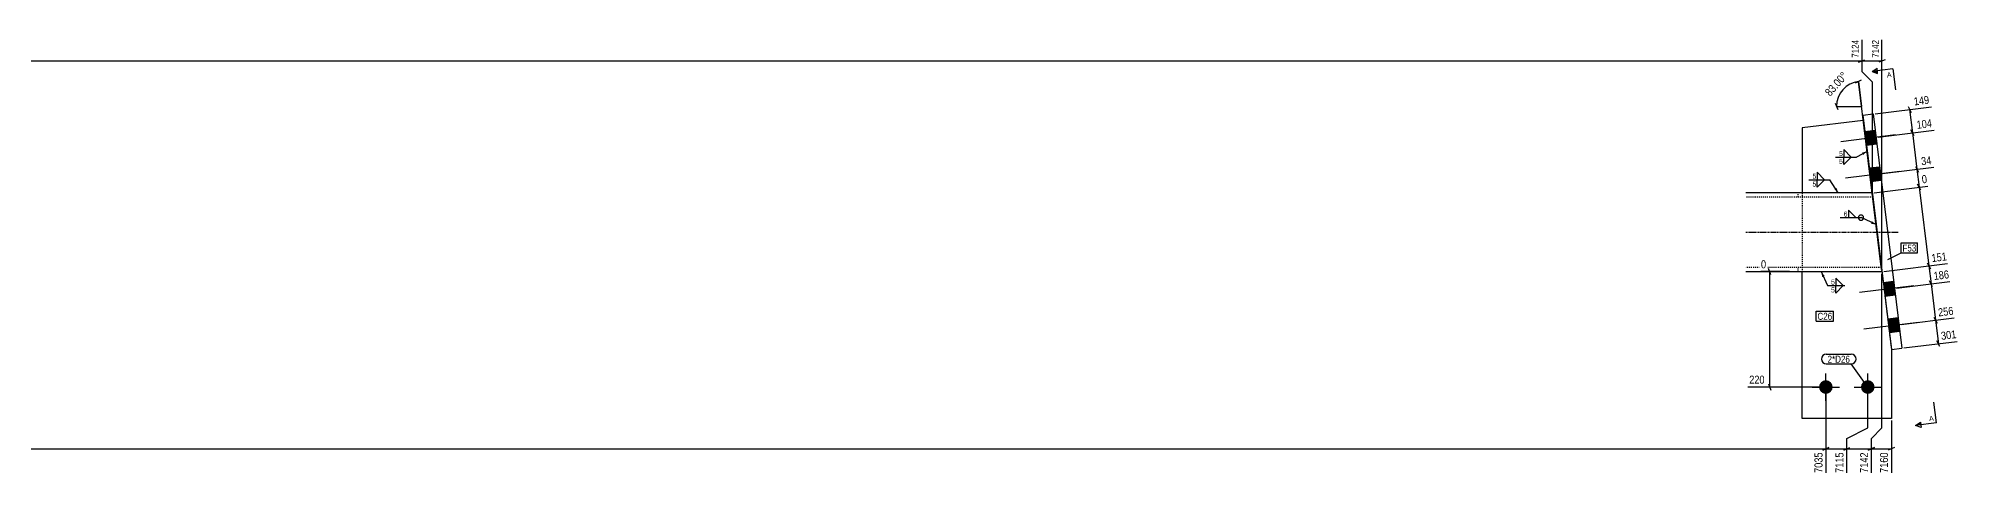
# Model space of a CAD drawing. Header units: millimetres. Extents: x 7 to 46952, y 6 to 1565.
# Drawn here: x 10201 to 13865, y 6 to 838 of the extents above; entities that cross this region are included whole.
import ezdxf

# ---------------------------------------------------------------- set-up
doc = ezdxf.new("R2010")
doc.units = ezdxf.units.MM
doc.linetypes.add('DXK_LINE_DOT2', pattern=[3.9198, 1.9599, -1.9599])
doc.linetypes.add('DXK_LINE_DOT3', pattern=[5.9187, 2.979, -0.9799, 0.9799, -0.9799])
for name, color, linetype in [('MÅLSÆTNING', 7, 'Continuous'), ('STÅL', 7, 'Continuous'), ('TEKST', 7, 'Continuous')]:
    doc.layers.add(name, color=color, linetype=linetype)
doc.styles.add('Arial', font='ARIAL.TTF', dxfattribs={"height": 0.2})
doc.styles.add('Arial Narrow', font='ARIALN.TTF', dxfattribs={"height": 0.2})

msp = doc.modelspace()

# ---------------------------------------------------------------- hatches: boundary and pattern name
at = {"layer": 'STÅL', "linetype": 'Continuous'}
for points in [[(13708.8, 636.5), (13705.7, 662.3), (13685.8, 659.8), (13689, 634)], [(13708.8, 636.5), (13705.7, 662.3), (13685.8, 659.8), (13689, 634)], [(13717.4, 567), (13714.2, 592.8), (13694.4, 590.4), (13697.5, 564.5)], [(13717.4, 567), (13714.2, 592.8), (13694.4, 590.4), (13697.5, 564.5)], [(13744.2, 348.6), (13741, 374.4), (13721.2, 372), (13724.3, 346.2)], [(13744.2, 348.6), (13741, 374.4), (13721.2, 372), (13724.3, 346.2)], [(13752.7, 279.1), (13749.5, 305), (13729.7, 302.5), (13732.9, 276.7)], [(13752.7, 279.1), (13749.5, 305), (13729.7, 302.5), (13732.9, 276.7)], [(13598.6, 173.3, -1), (13624.6, 173.3, -1)], [(13678.6, 173.3, -1), (13704.6, 173.3, -1)]]:
    msp.add_hatch(color=96, dxfattribs=at).paths.add_polyline_path(points)
at = {"layer": 'TEKST', "linetype": 'Continuous'}
for points in [[(13680.4, 620.2), (13690.4, 622.6), (13682.7, 615.8)], [(13632.1, 553), (13635.4, 543.3), (13627.9, 550.3)], [(13699.5, 489.5), (13707.5, 483), (13697.4, 484.9)]]:
    msp.add_hatch(color=3, dxfattribs=at).paths.add_polyline_path(points)

# ---------------------------------------------------------------- linework, layer by layer
at = {"layer": 'MÅLSÆTNING', "color": 7, "linetype": 'Continuous'}
for p, q in [((13680.1, 835.2), (13680.1, 775)), ((13718.6, 397.3), (13718.6, 835.2)), ((13674.1, 792.6), (13686.1, 797.4)), ((13680.1, 795), (13718.6, 795)), ((13680.1, 775), (13700.1, 755)), ((13680.1, 775), (13700.1, 755)), ((13724.6, 797.4), (13712.6, 792.6)), ((13668.3, 753), (13679.7, 759.2)), ((13718.1, 397.2), (13674, 756.1)), ((13674, 756.1), (13679.9, 708.4)), ((13700.1, 755), (13700.1, 547.3)), ((13700.1, 755), (13700.1, 547.3)), ((13629.5, 714.4), (13634.3, 702.4)), ((13631.9, 708.4), (13679.9, 708.4)), ((13705.7, 694.5), (13813.1, 707.7)), ((13768.4, 708.3), (13774.6, 696.9)), ((13771.5, 702.6), (13777, 657.9)), ((13711.2, 649.9), (13818.5, 663)), ((13711.2, 649.9), (13818.5, 663)), ((13780.1, 652.3), (13773.9, 663.6)), ((13780.1, 652.3), (13773.9, 663.6)), ((13719.8, 580.4), (13817.4, 592.4)), ((13782.4, 594.1), (13788.6, 582.8)), ((13785.5, 588.4), (13789.7, 554.3)), ((13704.1, 543.8), (13806.1, 556.3)), ((13704.1, 543.8), (13806.1, 556.3)), ((13792.8, 548.6), (13786.6, 559.9)), ((13792.8, 548.6), (13786.6, 559.9)), ((13789.7, 554.3), (13808.1, 404.3)), ((13722.5, 393.8), (13843.9, 408.7)), ((13805, 409.9), (13811.2, 398.6)), ((13542.5, 393.3), (13487.8, 393.3)), ((13506.8, 387.3), (13502, 399.3)), ((13504.4, 173.3), (13504.4, 393.3)), ((13718.6, 95.4), (13718.6, 389.3)), ((13718.6, 95.4), (13718.6, 389.3)), ((13746.6, 362), (13848.1, 374.5)), ((13815.4, 364.4), (13809.2, 375.8)), ((13755.1, 292.5), (13856.6, 305)), ((13817.7, 306.3), (13824, 294.9)), ((13820.8, 300.6), (13826.3, 255.9)), ((13760.6, 247.9), (13862.1, 260.3)), ((13829.4, 250.3), (13823.2, 261.6)), ((13607.6, 173.3), (13462.5, 173.3)), ((13502, 179.3), (13506.8, 167.3)), ((13611.6, 169.3), (13611.6, 9.6)), ((13691.6, 95.4), (13691.6, 169.3)), ((13691.6, 95.4), (13691.6, 169.3)), ((13651.6, 75.4), (13691.6, 95.4)), ((13651.6, 75.4), (13691.6, 95.4)), ((13651.6, 9.6), (13651.6, 75.4)), ((13651.6, 9.6), (13651.6, 75.4)), ((13698.6, 75.4), (13718.6, 95.4)), ((13698.6, 75.4), (13718.6, 95.4)), ((13698.6, 9.6), (13698.6, 75.4)), ((13736.6, 109.3), (13736.6, 9.6)), ((9926.6, 55.4), (13611.6, 55.4)), ((13605.6, 53), (13617.6, 57.8)), ((13645.6, 53), (13657.6, 57.8)), ((13692.6, 53), (13704.6, 57.8)), ((13698.6, 55.4), (13736.6, 55.4)), ((13742.6, 57.8), (13730.6, 53))]:
    msp.add_line(p, q, dxfattribs=at)
msp.add_arc((13679.9, 708.4), 48, 97, 180, dxfattribs=at)
at = {"layer": 'STÅL', "color": 2, "linetype": 'Continuous'}
for p, q in [((13683.1, 681.7), (13566.6, 667.4)), ((13566.6, 667.4), (13566.6, 543.3)), ((13681.9, 691.6), (13701.8, 694)), ((13681.9, 691.6), (13736.8, 244.9)), ((13701.8, 694), (13756.6, 247.4)), ((13700.1, 543.3), (13458.6, 543.3)), ((13458.6, 393.3), (13718.6, 393.3)), ((13566.6, 113.3), (13566.6, 393.3)), ((13736.6, 246), (13736.6, 113.3)), ((13736.8, 244.9), (13756.6, 247.4)), ((13736.6, 113.3), (13566.6, 113.3))]:
    msp.add_line(p, q, dxfattribs=at)
at = {"layer": 'STÅL', "color": 7, "linetype": 'DXK_LINE_DOT2'}
for p, q in [((13683.1, 681.7), (13700.1, 543.3)), ((13701.1, 535.3), (13458.6, 535.3)), ((13558.6, 535.3), (13558.6, 543.3)), ((13566.6, 543.3), (13566.6, 393.3)), ((13718.6, 393.3), (13700.1, 543.3)), ((13717.6, 401.3), (13458.6, 401.3)), ((13558.6, 393.3), (13558.6, 401.3)), ((13718.6, 393.3), (13736.6, 246))]:
    msp.add_line(p, q, dxfattribs=at)
at = {"layer": 'STÅL', "color": 96, "linetype": 'Continuous'}
for p, q in [((13705.7, 662.3), (13685.8, 659.8)), ((13705.7, 662.3), (13685.8, 659.8)), ((13744.5, 653.9), (13640.3, 641.1)), ((13744.5, 653.9), (13640.3, 641.1)), ((13708.8, 636.5), (13689, 634)), ((13708.8, 636.5), (13689, 634)), ((13714.2, 592.8), (13694.4, 590.4)), ((13714.2, 592.8), (13694.4, 590.4)), ((13753, 584.5), (13648.8, 571.7)), ((13753, 584.5), (13648.8, 571.7)), ((13717.4, 567), (13697.5, 564.5)), ((13717.4, 567), (13697.5, 564.5)), ((13741, 374.4), (13721.2, 372)), ((13741, 374.4), (13721.2, 372)), ((13779.8, 366.1), (13675.6, 353.3)), ((13779.8, 366.1), (13675.6, 353.3)), ((13744.2, 348.6), (13724.3, 346.2)), ((13744.2, 348.6), (13724.3, 346.2)), ((13788.4, 296.6), (13684.1, 283.8)), ((13788.4, 296.6), (13684.1, 283.8)), ((13749.5, 305), (13729.7, 302.5)), ((13749.5, 305), (13729.7, 302.5)), ((13752.7, 279.1), (13732.9, 276.7)), ((13752.7, 279.1), (13732.9, 276.7)), ((13611.6, 147.3), (13611.6, 199.3)), ((13691.6, 147.3), (13691.6, 199.3)), ((13585.6, 173.3), (13637.6, 173.3)), ((13665.6, 173.3), (13717.6, 173.3))]:
    msp.add_line(p, q, dxfattribs=at)
at = {"layer": 'STÅL', "color": 7, "linetype": 'DXK_LINE_DOT3'}
msp.add_line((13458.6, 468.3), (13749.3, 468.3), dxfattribs=at)
at = {"layer": 'TEKST', "color": 3, "linetype": 'Continuous'}
for p, q in [((13690.4, 622.6), (13669.9, 611.8)), ((13635.4, 543.3), (13619.2, 568.6)), ((13707.5, 483), (13678.7, 496.3))]:
    msp.add_line(p, q, dxfattribs=at)
for start, end in [(90, 270), (270, 90)]:
    msp.add_arc((13678.7, 496.3), 5, start, end, dxfattribs=at)

# ---------------------------------------------------------------- wipeouts: each hides what was drawn before it
at = {"color": 0}
for points in [[(13593, 569.8), (13593, 581.4), (13585.3, 581.4), (13585.3, 569.8)], [(13652.5, 497.5), (13652.5, 509.1), (13644.8, 509.1), (13644.8, 497.5)], [(13623.7, 301.5), (13623.7, 315.5), (13595.6, 315.5), (13595.6, 301.5)], [(13657.5, 219.7), (13657.5, 233.7), (13614.9, 233.7), (13614.9, 219.7)]]:
    msp.add_wipeout(points, dxfattribs=at).dxf.layer = 'TEKST'
at = {"color": 0, "linetype": 'Continuous'}
msp.add_wipeout([(13817.9, 109.3), (13816.7, 119.2), (13807.9, 118.1), (13809.1, 108.2)], dxfattribs=at).dxf.layer = 'TEKST'

# ---------------------------------------------------------------- next in the draw order: hatches: boundary and pattern name
at = {"layer": 'TEKST', "linetype": 'Continuous'}
msp.add_hatch(color=30, dxfattribs=at).paths.add_polyline_path([(13792.1, 106.1), (13792.7, 101.2), (13782.8, 99.9)])

# ---------------------------------------------------------------- next in the draw order: linework, layer by layer
at = {"layer": 'TEKST', "color": 3, "linetype": 'Continuous'}
for p, q in [((13609.3, 568.6), (13595, 582.9)), ((13595, 582.9), (13595, 568.6)), ((13595, 568.6), (13609.3, 568.6)), ((13638.6, 496.3), (13678.7, 496.3)), ((13668.8, 496.3), (13654.5, 510.6)), ((13654.5, 510.6), (13654.5, 496.3)), ((13654.5, 496.3), (13668.8, 496.3))]:
    msp.add_line(p, q, dxfattribs=at)
at = {"layer": 'TEKST', "color": 7, "linetype": 'Continuous'}
for q in [(13817.6, 144.5), (13782.8, 99.9)]:
    msp.add_line((13822.5, 104.8), q, dxfattribs=at)
at = {"layer": 'TEKST', "color": 30, "linetype": 'Continuous'}
for p, q in [((13782.8, 99.9), (13792.1, 106.1)), ((13793.3, 96.2), (13782.8, 99.9)), ((13792.1, 106.1), (13793.3, 96.2))]:
    msp.add_line(p, q, dxfattribs=at)

# ---------------------------------------------------------------- next in the draw order: texts
at = {"layer": 'TEKST', "color": 3, "style": 'Arial Narrow'}
msp.add_text('6', height=9.54, dxfattribs=at).set_placement((13645.6, 498.3))
at = {"layer": 'TEKST', "color": 3, "linetype": 'Continuous', "style": 'Arial'}
msp.add_text('A', height=9.55, rotation=7.0015, dxfattribs=at).set_placement((13809.1, 108.2))

# ---------------------------------------------------------------- next in the draw order: wipeouts: each hides what was drawn before it
at = {"color": 0, "linetype": 'Continuous'}
for points, layer in [([(13715.8, 838), (13696.2, 838), (13696.2, 798.2), (13715.8, 798.2)], 'MÅLSÆTNING'), ([(13808.9, 559.9), (13806.2, 582.1), (13790.2, 580.1), (13792.9, 557.9)], 'MÅLSÆTNING'), ([(13500.8, 396.5), (13500.8, 418.9), (13484.6, 418.9), (13484.6, 396.5)], 'MÅLSÆTNING'), ([(13846.7, 412.2), (13844, 434.5), (13808.6, 430.1), (13811.3, 407.9)], 'MÅLSÆTNING'), ([(13864.9, 263.9), (13862.2, 286.1), (13826.8, 281.8), (13829.5, 259.6)], 'MÅLSÆTNING'), ([(13497.8, 176.5), (13497.8, 198.9), (13462.2, 198.9), (13462.2, 176.5)], 'MÅLSÆTNING'), ([(13608.4, 51.8), (13586, 51.8), (13586, 6.4), (13608.4, 6.4)], 'MÅLSÆTNING'), ([(13733.4, 51.8), (13711, 51.8), (13711, 6.4), (13733.4, 6.4)], 'MÅLSÆTNING'), ([(13737.5, 764.4), (13736.2, 774.3), (13727.4, 773.3), (13728.6, 763.3)], 'TEKST')]:
    msp.add_wipeout(points, dxfattribs=at).dxf.layer = layer
at = {"color": 0}
for points, layer in [([(13659, 766.1), (13642.3, 781), (13603.3, 736.9), (13620.1, 722.1)], 'MÅLSÆTNING'), ([(13643.7, 613), (13643.7, 624.6), (13636, 624.6), (13636, 613)], 'TEKST'), ([(13784.3, 431.7), (13784.3, 445.7), (13757.8, 445.7), (13757.8, 431.7)], 'TEKST'), ([(13628.4, 367.9), (13628.4, 379.5), (13620.7, 379.5), (13620.7, 367.9)], 'TEKST'), ([(13623.7, 301.5), (13623.7, 315.5), (13595.6, 315.5), (13595.6, 301.5)], 'TEKST'), ([(13657.5, 219.7), (13657.5, 233.7), (13614.9, 233.7), (13614.9, 219.7)], 'TEKST')]:
    msp.add_wipeout(points, dxfattribs=at).dxf.layer = layer

# ---------------------------------------------------------------- next in the draw order: hatches: boundary and pattern name
at = {"layer": 'TEKST', "linetype": 'Continuous'}
for color, points in [(30, [(13709.8, 776.1), (13710.4, 771.2), (13699.9, 774.9)]), (3, [(13604.6, 383.1), (13602.9, 393.3), (13609.2, 385.1)])]:
    msp.add_hatch(color=color, dxfattribs=at).paths.add_polyline_path(points)

# ---------------------------------------------------------------- next in the draw order: linework, layer by layer
at = {"layer": 'MÅLSÆTNING', "color": 7, "linetype": 'Continuous'}
for p, q in [((13680.1, 835.2), (13680.1, 775)), ((9926.6, 795), (13680.1, 795)), ((13674.1, 792.6), (13686.1, 797.4)), ((13777, 657.9), (13785.5, 588.4)), ((13719.8, 580.4), (13817.4, 592.4)), ((13782.4, 594.1), (13788.6, 582.8)), ((13722.5, 393.8), (13843.9, 408.7)), ((13805, 409.9), (13811.2, 398.6)), ((13808.1, 404.3), (13812.3, 370.1)), ((13755.1, 292.5), (13856.6, 305)), ((13817.7, 306.3), (13824, 294.9)), ((13611.6, 169.3), (13611.6, 9.6)), ((13698.6, 9.6), (13698.6, 75.4)), ((13617.6, 57.8), (13605.6, 53)), ((13611.6, 55.4), (13651.6, 55.4)), ((13651.6, 55.4), (13698.6, 55.4)), ((13704.6, 57.8), (13692.6, 53))]:
    msp.add_line(p, q, dxfattribs=at)
at = {"layer": 'TEKST', "color": 30, "linetype": 'Continuous'}
for p, q in [((13699.9, 774.9), (13709.2, 781.1)), ((13699.9, 774.9), (13710.4, 771.2)), ((13710.4, 771.2), (13709.2, 781.1))]:
    msp.add_line(p, q, dxfattribs=at)
at = {"layer": 'TEKST', "color": 7, "linetype": 'Continuous'}
for p, q in [((13739.6, 779.8), (13699.9, 774.9)), ((13739.6, 779.8), (13744.5, 740.1)), ((13593.2, 317.9), (13626.1, 317.9)), ((13593.2, 299.1), (13593.2, 317.9)), ((13593.2, 299.1), (13626.1, 299.1)), ((13626.1, 299.1), (13626.1, 317.9)), ((13612.5, 236.1), (13659.9, 236.1)), ((13612.5, 217.3), (13659.9, 217.3)), ((13691.6, 173.3), (13659.9, 217.3))]:
    msp.add_line(p, q, dxfattribs=at)
at = {"layer": 'TEKST', "color": 3, "linetype": 'Continuous'}
for p, q in [((13660, 611.8), (13645.7, 626.1)), ((13645.7, 626.1), (13645.7, 611.8)), ((13645.7, 611.8), (13660, 611.8)), ((13644.8, 366.7), (13630.5, 380.9)), ((13630.5, 380.9), (13630.5, 366.7)), ((13630.5, 366.7), (13644.8, 366.7))]:
    msp.add_line(p, q, dxfattribs=at)
at = {"layer": 'TEKST', "color": 7, "linetype": 'Continuous'}
for centre, start, end in [((13612.5, 226.7), 90, 270), ((13659.9, 226.7), 270, 90)]:
    msp.add_arc(centre, 9.4, start, end, dxfattribs=at)

# ---------------------------------------------------------------- next in the draw order: texts
at = {"layer": 'MÅLSÆTNING', "color": 3, "linetype": 'Continuous', "style": 'Arial Narrow'}
for s, height, rotation, p in [('7142', 13.36, 90.0002, (13713, 801)), ('0', 15.3, 7.0015, (13795.7, 561.5)), ('151', 15.27, 7.0015, (13814.1, 411.4)), ('301', 15.27, 7.0015, (13832.3, 263.1)), ('7035', 15.27, 90.0002, (13605.2, 9.6)), ('7160', 15.27, 90.0002, (13730.2, 9.6))]:
    msp.add_text(s, height=height, rotation=rotation, dxfattribs=at).set_placement(p)
at = {"layer": 'MÅLSÆTNING', "color": 3, "style": 'Arial Narrow'}
msp.add_text('83.00°', height=15.27, rotation=48.5009, dxfattribs=at).set_placement((13619.8, 726.6))
at = {"layer": 'MÅLSÆTNING', "color": 3, "linetype": 'Continuous', "style": 'Arial Narrow'}
for s, height, p in [('0', 15.3, (13487.8, 399.7)), ('220', 15.27, (13465.4, 179.7))]:
    msp.add_text(s, height=height, dxfattribs=at).set_placement(p)
at = {"layer": 'TEKST', "color": 3, "linetype": 'Continuous', "style": 'Arial'}
msp.add_text('A', height=9.55, rotation=7.0015, dxfattribs=at).set_placement((13728.6, 763.3))
at = {"layer": 'TEKST', "color": 3, "style": 'Arial Narrow'}
for s, p in [('C26', (13595.6, 301.5)), ('2*D26', (13614.9, 219.7))]:
    msp.add_text(s, height=13.36, dxfattribs=at).set_placement(p)

# ---------------------------------------------------------------- next in the draw order: wipeouts: each hides what was drawn before it
at = {"color": 0, "linetype": 'Continuous'}
msp.add_wipeout([(13593, 554.8), (13593, 566.4), (13585.3, 566.4), (13585.3, 554.8)], dxfattribs=at).dxf.layer = 'TEKST'
at = {"color": 0}
msp.add_wipeout([(13784.3, 431.7), (13784.3, 445.7), (13757.8, 445.7), (13757.8, 431.7)], dxfattribs=at).dxf.layer = 'TEKST'

# ---------------------------------------------------------------- next in the draw order: linework, layer by layer
at = {"layer": 'TEKST', "color": 3, "linetype": 'Continuous'}
for p, q in [((13579.1, 568.6), (13619.2, 568.6)), ((13595, 568.6), (13609.3, 568.6)), ((13609.3, 568.6), (13595, 554.3)), ((13595, 554.3), (13595, 568.6))]:
    msp.add_line(p, q, dxfattribs=at)
at = {"layer": 'TEKST', "color": 7, "linetype": 'Continuous'}
for p, q in [((13755.4, 448.1), (13786.7, 448.1)), ((13755.4, 429.3), (13755.4, 448.1)), ((13786.7, 429.3), (13786.7, 448.1)), ((13729.6, 416.7), (13755.4, 429.3)), ((13755.4, 429.3), (13786.7, 429.3))]:
    msp.add_line(p, q, dxfattribs=at)

# ---------------------------------------------------------------- next in the draw order: texts
at = {"layer": 'TEKST', "color": 3, "style": 'Arial Narrow'}
for s, height, p in [('5', 9.54, (13586.1, 570.6)), ('F53', 13.36, (13757.8, 431.7))]:
    msp.add_text(s, height=height, dxfattribs=at).set_placement(p)
at = {"layer": 'TEKST', "color": 3, "linetype": 'Continuous', "style": 'Arial Narrow'}
msp.add_text('5', height=9.54, dxfattribs=at).set_placement((13586.1, 555.6))

# ---------------------------------------------------------------- next in the draw order: wipeouts: each hides what was drawn before it
at = {"color": 0, "linetype": 'Continuous'}
for points, layer in [([(13677.3, 838), (13657.7, 838), (13657.7, 798.2), (13677.3, 798.2)], 'MÅLSÆTNING'), ([(13818.4, 666.2), (13815.7, 688.5), (13780.3, 684.1), (13783.1, 661.9)], 'MÅLSÆTNING'), ([(13817.3, 595.6), (13814.6, 617.8), (13788.9, 614.7), (13791.6, 592.4)], 'MÅLSÆTNING'), ([(13850.9, 378), (13848.2, 400.3), (13812.8, 395.9), (13815.5, 373.7)], 'MÅLSÆTNING'), ([(13695.4, 51.8), (13673, 51.8), (13673, 6.4), (13695.4, 6.4)], 'MÅLSÆTNING'), ([(13643.7, 598), (13643.7, 609.6), (13636, 609.6), (13636, 598)], 'TEKST'), ([(13628.4, 352.9), (13628.4, 364.5), (13620.7, 364.5), (13620.7, 352.9)], 'TEKST')]:
    msp.add_wipeout(points, dxfattribs=at).dxf.layer = layer

# ---------------------------------------------------------------- next in the draw order: linework, layer by layer
at = {"layer": 'MÅLSÆTNING', "color": 7, "linetype": 'Continuous'}
for p, q in [((13746.6, 362), (13848.1, 374.5)), ((13815.4, 364.4), (13809.2, 375.8)), ((13812.3, 370.1), (13820.8, 300.6)), ((13645.6, 53), (13657.6, 57.8))]:
    msp.add_line(p, q, dxfattribs=at)
at = {"layer": 'TEKST', "color": 3, "linetype": 'Continuous'}
for p, q in [((13629.8, 611.8), (13669.9, 611.8)), ((13645.7, 611.8), (13660, 611.8)), ((13660, 611.8), (13645.7, 597.5)), ((13645.7, 597.5), (13645.7, 611.8)), ((13602.9, 393.3), (13614.5, 366.7)), ((13614.5, 366.7), (13647.6, 366.7)), ((13630.5, 366.7), (13644.8, 366.7)), ((13644.8, 366.7), (13630.5, 352.4)), ((13630.5, 352.4), (13630.5, 366.7))]:
    msp.add_line(p, q, dxfattribs=at)

# ---------------------------------------------------------------- next in the draw order: texts
at = {"layer": 'MÅLSÆTNING', "color": 3, "linetype": 'Continuous', "style": 'Arial Narrow'}
for s, height, rotation, p in [('7124', 13.36, 90.0002, (13674.5, 801)), ('104', 15.27, 7.0015, (13785.8, 665.5)), ('34', 15.27, 7.0015, (13794.4, 596)), ('186', 15.27, 7.0015, (13818.3, 377.3)), ('7142', 15.27, 90.0002, (13692.2, 9.6))]:
    msp.add_text(s, height=height, rotation=rotation, dxfattribs=at).set_placement(p)
at = {"layer": 'TEKST', "color": 3, "style": 'Arial Narrow'}
for p in [(13636.8, 613.8), (13621.5, 368.7)]:
    msp.add_text('5', height=9.54, dxfattribs=at).set_placement(p)
at = {"layer": 'TEKST', "color": 3, "linetype": 'Continuous', "style": 'Arial Narrow'}
for p in [(13636.8, 598.8), (13621.5, 353.7)]:
    msp.add_text('5', height=9.54, dxfattribs=at).set_placement(p)

# ---------------------------------------------------------------- next in the draw order: wipeouts: each hides what was drawn before it
at = {"color": 0, "linetype": 'Continuous'}
msp.add_wipeout([(13813, 710.9), (13810.2, 733.1), (13774.8, 728.8), (13777.6, 706.6)], dxfattribs=at).dxf.layer = 'MÅLSÆTNING'

# ---------------------------------------------------------------- next in the draw order: texts
at = {"layer": 'MÅLSÆTNING', "color": 3, "linetype": 'Continuous', "style": 'Arial Narrow'}
msp.add_text('149', height=15.27, rotation=7.0015, dxfattribs=at).set_placement((13780.4, 710.1))

# ---------------------------------------------------------------- next in the draw order: wipeouts: each hides what was drawn before it
at = {"color": 0, "linetype": 'Continuous'}
for points in [[(13859.4, 308.6), (13856.7, 330.8), (13821.3, 326.5), (13824, 304.2)], [(13648.4, 51.8), (13626, 51.8), (13626, 6.4), (13648.4, 6.4)]]:
    msp.add_wipeout(points, dxfattribs=at).dxf.layer = 'MÅLSÆTNING'

# ---------------------------------------------------------------- next in the draw order: texts
at = {"layer": 'MÅLSÆTNING', "color": 3, "linetype": 'Continuous', "style": 'Arial Narrow'}
for s, rotation, p in [('256', 7.0015, (13826.8, 307.8)), ('7115', 90.0002, (13645.2, 9.6))]:
    msp.add_text(s, height=15.27, rotation=rotation, dxfattribs=at).set_placement(p)

doc.saveas('drawing.dxf')
